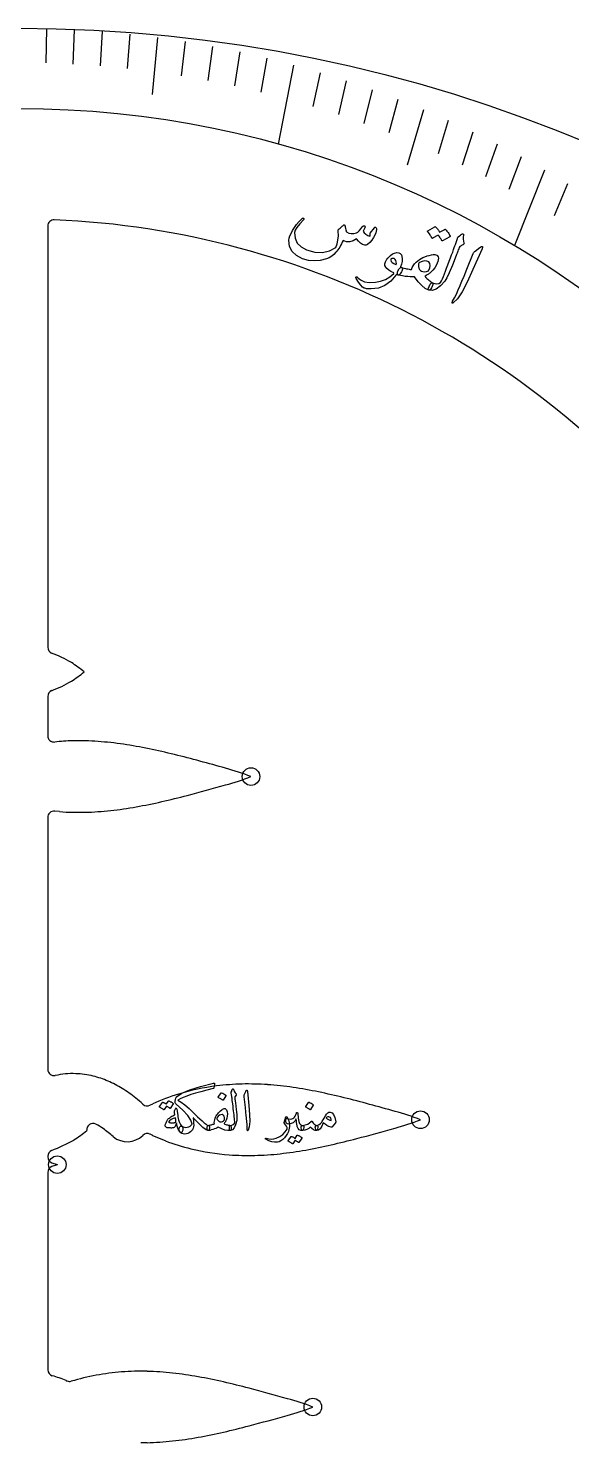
# Model space of a CAD drawing. Header units: millimetres. Extents: x -58 to 58, y -58 to 59.
# Drawn here: x 0.4 to 22.1, y 2.1 to 58.5 of the extents above; entities that cross this region are included whole.
import ezdxf

# ---------------------------------------------------------------- set-up
doc = ezdxf.new("R2010")
doc.units = ezdxf.units.MM
for name, color, linetype in [('CUT_INNER', 6, 'Continuous'), ('CUT_OUTER', 1, 'Continuous'), ('ENGRAVE', 7, 'Continuous'), ('ENGRAVE_FINE', 8, 'Continuous'), ('TEXT', 5, 'Continuous')]:
    doc.layers.add(name, color=color, linetype=linetype)

msp = doc.modelspace()

# ---------------------------------------------------------------- linework, layer by layer
at = {"layer": 'CUT_INNER'}
for points in [[(1.17, 50.615), (1.17, 33.826)], [(1.17, 31.865), (1.17, 30.298)], [(1.644, 27.274), (1.445, 27.294)], [(1.17, 27.045), (1.17, 17)], [(5.248, 15.569), (5.356, 15.623)], [(3.781, 14.317), (3.776, 14.321)], [(5.865, 14.147), (5.364, 14.354), (5.356, 14.358), (5.249, 14.413)], [(1.17, 13.538), (1.17, 13.514)], [(1.335, 13.278), (1.545, 13.203), (1.55, 13.201), (1.545, 13.198), (1.335, 13.123)], [(1.17, 12.888), (1.17, 5.026)], [(1.904, 4.593), (1.943, 4.577)], [(5.129, 2.117), (4.877, 2.117)]]:
    msp.add_lwpolyline(points, dxfattribs=at)
for centre, radius, start, end in [((1.42, 50.615), 0.25, 87.7148, 180), ((0, 16.717), 34.178, 347.8479, 87.6025), ((0, 0), 55.575, 291.4712, 58.2857), ((1.42, 33.826), 0.25, 180, 247.5212), ((-0.717, 28.28), 5.694, 60.219, 68.9891), ((-2.078, 27.031), 7.475, 51.0619, 55.9115), ((-1.434, 37.789), 6.393, 303.6779, 309.3487), ((-0.717, 37.411), 5.694, 291.0109, 299.781), ((1.42, 31.865), 0.25, 112.4788, 180), ((1.42, 30.298), 0.25, 180, 275.7685), ((2.239, 23.16), 6.935, 90.6625, 96.5727), ((2.402, 19.031), 11.066, 85.9884, 91.2573), ((2.228, 16.604), 13.499, 81.6332, 85.9755), ((1.575, 12.173), 17.977, 78.338, 81.6293), ((-0.199, 3.57), 26.762, 76.1096, 78.342), ((-4.902, -15.496), 46.399, 74.8283, 76.1237), ((-12.456, -43.607), 75.508, 74.07592, 74.87844), ((6.012, 20.394), 8.898, 68.4768, 75.3623), ((-10.216, 92.886), 67.138, 284.6226, 285.97288), ((6.009, 36.957), 8.907, 284.6344, 291.5214), ((0.903, 48.683), 21.555, 280.1386, 282.9004), ((-1.977, 61.28), 34.477, 282.8923, 284.6339), ((1.42, 27.045), 0.25, 84.2315, 180), ((2.402, 37.557), 10.311, 265.7819, 271.4412), ((2.354, 39.331), 12.086, 271.4585, 276.2966), ((1.991, 42.6), 15.375, 276.3051, 280.1387), ((1.42, 17), 0.25, 180, 280.5731), ((2.17, 13.522), 3.308, 88.0463, 102.2867), ((2.168, 13.438), 3.392, 76.1105, 88.0569), ((2.079, 13.078), 3.763, 66.6018, 76.1129), ((1.825, 12.495), 4.399, 58.2679, 66.5838), ((9.142, 6.617), 9.799, 91.2776, 97.244), ((9.167, 5.351), 11.066, 85.9884, 91.2573), ((8.993, 2.924), 13.499, 81.6332, 85.9755), ((1.308, 11.66), 5.381, 51.2046, 58.266), ((2.233, 12.713), 3.982, 46.6676, 52.084), ((8.845, 7.926), 8.452, 106.9527, 114.3867), ((9.069, 7.208), 9.204, 97.2545, 106.9814), ((8.34, -1.507), 17.977, 78.338, 81.6293), ((6.567, -10.111), 26.762, 76.1096, 78.342), ((1.864, -29.176), 46.399, 74.8283, 76.1237), ((5.135, 15.792), 0.25, 227.1583, 296.9117), ((-5.691, -57.288), 75.508, 74.07592, 74.87844), ((12.777, 6.713), 8.898, 68.4768, 75.3623), ((2.97, 14.595), 0.25, 60.7762, 187.842), ((1.865, 12.508), 2.612, 54.6578, 61.9805), ((12.774, 23.277), 8.907, 284.6344, 291.5214), ((-0.931, 19.749), 6.392, 290.6625, 299.4698), ((-1.333, 19.506), 6.395, 303.6788, 309.3496), ((0.84, 11.032), 4.409, 48.2527, 54.8897), ((4.342, 14.991), 0.877, 230.1869, 314.8003), ((5.135, 14.19), 0.25, 63.0883, 134.3458), ((8.996, 22.5), 8.92, 249.4487, 256.2926), ((4.788, 47.6), 34.477, 282.8923, 284.6339), ((-3.451, 79.205), 67.138, 284.6226, 285.97288), ((1.42, 13.538), 0.25, 112.4788, 180), ((9.09, 22.885), 9.317, 256.2939, 265.8069), ((9.167, 23.877), 10.311, 265.7819, 271.4412), ((9.119, 25.651), 12.086, 271.4585, 276.2966), ((8.756, 28.92), 15.375, 276.3051, 280.1387), ((7.668, 35.003), 21.555, 280.1386, 282.9004), ((1.42, 13.513), 0.25, 180, 250.2333), ((1.42, 12.888), 0.25, 109.7667, 180), ((0.001, 16.716), 41.782, 271.9352, 344.7303), ((1.42, 5.025), 0.25, 180, 253.8281), ((0.02, 0.052), 4.917, 67.4662, 74.3019), ((0, 16.716), 34.178, 272.3974, 339.5491), ((2.041, 4.807), 0.25, 246.7969, 285.3783), ((4.704, -3.943), 8.896, 100.3866, 106.9725), ((4.811, -4.496), 9.459, 94.2012, 100.4161), ((4.87, -5.353), 10.319, 88.5289, 94.1799), ((4.821, -7.132), 12.098, 83.6833, 88.5117), ((4.456, -10.407), 15.393, 79.85, 83.675), ((3.366, -16.497), 21.58, 77.0945, 79.8501), ((0.482, -29.104), 34.512, 75.3645, 77.1027), ((-8.793, -64.493), 71.097, 74.06344, 75.33847), ((8.477, 11.826), 8.907, 284.6344, 291.5214), ((8.48, -4.738), 8.898, 68.4768, 75.3623), ((-7.748, 67.754), 67.138, 284.6226, 285.97288), ((4.458, 17.468), 15.375, 276.3051, 280.1387), ((3.371, 23.552), 21.555, 280.1386, 282.9004), ((0.49, 36.149), 34.477, 282.8923, 284.6339), ((4.821, 14.199), 12.086, 271.4585, 276.2966)]:
    msp.add_arc(centre, radius, start, end, dxfattribs=at)
at = {"layer": 'CUT_OUTER'}
msp.add_circle((0, 0), 58.5, dxfattribs=at)
at = {"layer": 'ENGRAVE'}
for points in [[(10.973, 57.033), (10.368, 53.887)], [(20.988, 52.847), (19.794, 49.842)]]:
    msp.add_lwpolyline(points, dxfattribs=at)
for centre, radius in [((0, 16.717), 38.589), ((9.277, 28.671), 0.351), ((16.042, 14.991), 0.351), ((1.551, 13.201), 0.351), ((11.745, 3.54), 0.351)]:
    msp.add_circle(centre, radius, dxfattribs=at)
at = {"layer": 'ENGRAVE_FINE'}
for points in [[(1.114, 58.485), (1.088, 57.117)], [(2.227, 58.441), (2.175, 57.073)], [(3.338, 58.367), (3.259, 56.999)], [(4.445, 58.263), (4.341, 56.897)], [(5.549, 58.13), (5.332, 55.857)], [(6.648, 57.968), (6.492, 56.606)], [(7.741, 57.777), (7.559, 56.418)], [(8.826, 57.557), (8.618, 56.202)], [(9.904, 57.309), (9.67, 55.957)], [(12.032, 56.73), (11.747, 55.386)], [(13.081, 56.4), (12.77, 55.06)], [(14.118, 56.043), (13.781, 54.709)], [(15.142, 55.66), (14.781, 54.331)], [(16.154, 55.251), (15.509, 53.047)], [(17.151, 54.818), (16.739, 53.501)], [(18.134, 54.36), (17.697, 53.05)], [(19.102, 53.878), (18.64, 52.576)], [(20.053, 53.374), (19.566, 52.079)], [(21.905, 52.298), (21.369, 51.019)]]:
    msp.add_lwpolyline(points, dxfattribs=at)
at = {"layer": 'TEXT'}
for points in [[(14.199, 50.551), (14.211, 50.563), (14.224, 50.571), (14.236, 50.573), (14.248, 50.57), (14.262, 50.562), (14.272, 50.552), (14.278, 50.539), (14.281, 50.524), (14.283, 50.474), (14.275, 50.415), (14.257, 50.349), (14.229, 50.275), (14.171, 50.159), (14.1, 50.055), (14.018, 49.964), (13.923, 49.884), (13.895, 49.867), (13.868, 49.857), (13.841, 49.852), (13.815, 49.854), (13.73, 49.883), (13.647, 49.934), (13.566, 50.008), (13.486, 50.105), (13.352, 50.021), (13.219, 49.983), (13.086, 49.99), (12.953, 50.043), (12.92, 49.972), (12.887, 49.905), (12.853, 49.841), (12.818, 49.781), (12.782, 49.724), (12.745, 49.67), (12.707, 49.618), (12.668, 49.569), (12.589, 49.483), (12.498, 49.411), (12.397, 49.352), (12.285, 49.305), (12.041, 49.244), (11.802, 49.225), (11.567, 49.248), (11.335, 49.313), (11.091, 49.437), (10.919, 49.601), (10.819, 49.805), (10.792, 50.05), (10.804, 50.131), (10.831, 50.223), (10.874, 50.325), (10.933, 50.438), (11.008, 50.557), (11.098, 50.678), (11.204, 50.799), (11.325, 50.921), (11.334, 50.928), (11.344, 50.932), (11.354, 50.933), (11.364, 50.931), (11.373, 50.927), (11.381, 50.922), (11.387, 50.915), (11.391, 50.907), (11.392, 50.897), (11.39, 50.887), (11.385, 50.878), (11.378, 50.869), (11.22, 50.705), (11.108, 50.565), (11.04, 50.449), (11.017, 50.356), (11.037, 50.128), (11.124, 49.938), (11.277, 49.785), (11.497, 49.67), (11.827, 49.576), (12.131, 49.561), (12.409, 49.625), (12.664, 49.768), (12.716, 49.906), (12.749, 50.06), (12.764, 50.23), (12.758, 50.417), (12.756, 50.436), (12.757, 50.452), (12.762, 50.466), (12.769, 50.475), (12.802, 50.507), (12.834, 50.536), (12.863, 50.563), (12.891, 50.589), (12.917, 50.611), (12.941, 50.631), (12.963, 50.648), (12.982, 50.662), (12.993, 50.667), (13.001, 50.668), (13.009, 50.663), (13.015, 50.654), (13.017, 50.647), (13.021, 50.638), (13.025, 50.625), (13.029, 50.609), (13.034, 50.589), (13.039, 50.567), (13.044, 50.542), (13.049, 50.514), (13.059, 50.46), (13.069, 50.42), (13.08, 50.393), (13.091, 50.38), (13.178, 50.337), (13.273, 50.317), (13.377, 50.32), (13.491, 50.344), (13.539, 50.371), (13.598, 50.424), (13.666, 50.503), (13.745, 50.607), (13.752, 50.617), (13.762, 50.624), (13.773, 50.628), (13.786, 50.63), (13.798, 50.63), (13.808, 50.627), (13.817, 50.622), (13.824, 50.614), (13.829, 50.588), (13.818, 50.546), (13.79, 50.488), (13.747, 50.415), (13.799, 50.345), (13.862, 50.287), (13.935, 50.241), (14.019, 50.208), (14.028, 50.233), (14.033, 50.254), (14.034, 50.272), (14.031, 50.286), (14.027, 50.3), (14.026, 50.312), (14.029, 50.323), (14.035, 50.332)], [(17.012, 50.485), (17.018, 50.487), (17.026, 50.486), (17.034, 50.483), (17.043, 50.478), (17.071, 50.449), (17.097, 50.419), (17.121, 50.388), (17.144, 50.356), (17.165, 50.324), (17.184, 50.29), (17.202, 50.255), (17.218, 50.219), (17.22, 50.21), (17.219, 50.201), (17.214, 50.194), (17.206, 50.188), (16.916, 50.023), (16.91, 50.022), (16.903, 50.025), (16.896, 50.032), (16.888, 50.045), (16.884, 50.054), (16.876, 50.069), (16.865, 50.088), (16.849, 50.112), (16.831, 50.14), (16.808, 50.174), (16.782, 50.213), (16.752, 50.258), (16.525, 50.128), (16.516, 50.125), (16.508, 50.127), (16.5, 50.135), (16.493, 50.148), (16.486, 50.159), (16.476, 50.176), (16.462, 50.2), (16.444, 50.229), (16.421, 50.265), (16.394, 50.307), (16.361, 50.356), (16.324, 50.41), (16.321, 50.418), (16.321, 50.424), (16.324, 50.429), (16.33, 50.432), (16.617, 50.591), (16.623, 50.593), (16.631, 50.593), (16.639, 50.59), (16.648, 50.584), (16.672, 50.561), (16.695, 50.537), (16.716, 50.511), (16.736, 50.485), (16.755, 50.458), (16.771, 50.43), (16.787, 50.402), (16.801, 50.373)], [(17.546, 50.182), (17.597, 50.223), (17.637, 50.255), (17.666, 50.28), (17.685, 50.296), (17.697, 50.306), (17.71, 50.311), (17.722, 50.311), (17.734, 50.307), (17.746, 50.298), (17.753, 50.287), (17.756, 50.272), (17.755, 50.255), (17.746, 50.17), (17.747, 50.089), (17.756, 50.012), (17.775, 49.94), (17.779, 49.917), (17.773, 49.898), (17.758, 49.881), (17.732, 49.867), (17.604, 49.806), (17.585, 49.758), (17.566, 49.711), (17.548, 49.665), (17.531, 49.62), (17.513, 49.575), (17.497, 49.531), (17.48, 49.489), (17.464, 49.447), (17.315, 49.058), (17.191, 48.758), (17.09, 48.548), (17.015, 48.426), (16.832, 48.231), (16.664, 48.104), (16.509, 48.046), (16.367, 48.057), (16.364, 48.059), (16.361, 48.061), (16.357, 48.062), (16.354, 48.064), (16.345, 48.092), (16.354, 48.141), (16.383, 48.209), (16.431, 48.298), (16.451, 48.329), (16.473, 48.349), (16.496, 48.356), (16.52, 48.351), (16.611, 48.325), (16.695, 48.319), (16.772, 48.333), (16.843, 48.368), (16.877, 48.438), (16.913, 48.517), (16.952, 48.608), (16.993, 48.709), (17.037, 48.82), (17.084, 48.941), (17.134, 49.071), (17.186, 49.211), (17.237, 49.348), (17.284, 49.471), (17.324, 49.581), (17.359, 49.677), (17.388, 49.759), (17.413, 49.828), (17.433, 49.881), (17.448, 49.921), (17.512, 50.125), (17.52, 50.144), (17.529, 50.159), (17.537, 50.172), (17.546, 50.182)], [(18.405, 49.759), (18.471, 49.8), (18.509, 49.807), (18.518, 49.778), (18.5, 49.714), (18.135, 48.886), (17.907, 48.379), (17.7, 47.988), (17.513, 47.714), (17.348, 47.555), (17.328, 47.545), (17.314, 47.542), (17.306, 47.545), (17.302, 47.555), (17.302, 47.568), (17.305, 47.582), (17.311, 47.599), (17.32, 47.617), (17.398, 47.756), (17.474, 47.907), (17.549, 48.07), (17.622, 48.245), (17.641, 48.291), (17.693, 48.414), (17.778, 48.615), (17.894, 48.894), (18.144, 49.517), (18.159, 49.549), (18.177, 49.577), (18.196, 49.6), (18.218, 49.619)], [(15.063, 48.66), (14.858, 48.422), (14.624, 48.251), (14.361, 48.147), (14.069, 48.108), (14.031, 48.108), (13.994, 48.109), (13.957, 48.112), (13.922, 48.115), (13.889, 48.12), (13.857, 48.127), (13.826, 48.135), (13.797, 48.145), (13.733, 48.185), (13.658, 48.263), (13.571, 48.377), (13.473, 48.529), (13.464, 48.548), (13.46, 48.565), (13.463, 48.579), (13.472, 48.589), (13.483, 48.595), (13.495, 48.595), (13.508, 48.589), (13.52, 48.577), (13.643, 48.467), (13.803, 48.398), (14.002, 48.368), (14.241, 48.378), (14.451, 48.418), (14.643, 48.489), (14.818, 48.592), (14.975, 48.726), (14.977, 48.732), (14.977, 48.738), (14.976, 48.743), (14.973, 48.747), (14.863, 48.806), (14.773, 48.864), (14.703, 48.92), (14.652, 48.976), (14.622, 49.039), (14.618, 49.111), (14.638, 49.19), (14.684, 49.276), (14.692, 49.287), (14.699, 49.298), (14.708, 49.309), (14.716, 49.32), (14.726, 49.332), (14.736, 49.343), (14.746, 49.355), (14.758, 49.368), (14.841, 49.446), (14.924, 49.504), (15.009, 49.541), (15.095, 49.558), (15.173, 49.553), (15.233, 49.525), (15.276, 49.473), (15.301, 49.398), (15.31, 49.305), (15.303, 49.206), (15.28, 49.1), (15.241, 48.987), (15.248, 48.984), (15.254, 48.981), (15.261, 48.979), (15.267, 48.977), (15.273, 48.975), (15.279, 48.972), (15.286, 48.97), (15.292, 48.967), (15.312, 48.951), (15.323, 48.929), (15.324, 48.899), (15.315, 48.862), (15.301, 48.824), (15.282, 48.787), (15.26, 48.752), (15.234, 48.717), (15.208, 48.689), (15.185, 48.67), (15.165, 48.662), (15.149, 48.664), (15.087, 48.693), (15.084, 48.688), (15.079, 48.68), (15.072, 48.671), (15.063, 48.66)], [(15.08, 49.107), (15.074, 49.184), (15.056, 49.245), (15.026, 49.289), (14.984, 49.318), (14.954, 49.323), (14.925, 49.322), (14.897, 49.317), (14.87, 49.305), (14.859, 49.297), (14.853, 49.286), (14.852, 49.272), (14.855, 49.255), (14.876, 49.209), (14.916, 49.166), (14.975, 49.125), (15.055, 49.086), (15.064, 49.084), (15.071, 49.087), (15.076, 49.094), (15.08, 49.107)], [(16.696, 49.457), (16.701, 49.455), (16.705, 49.452), (16.709, 49.45), (16.712, 49.447), (16.715, 49.444), (16.717, 49.441), (16.72, 49.438), (16.723, 49.435), (16.744, 49.387), (16.753, 49.332), (16.749, 49.27), (16.733, 49.202), (16.683, 49.073), (16.616, 48.957), (16.534, 48.854), (16.437, 48.763), (16.412, 48.743), (16.385, 48.723), (16.359, 48.704), (16.331, 48.685), (16.302, 48.666), (16.273, 48.648), (16.243, 48.631), (16.212, 48.613), (16.253, 48.571), (16.293, 48.531), (16.333, 48.494), (16.371, 48.459), (16.409, 48.428), (16.447, 48.399), (16.484, 48.374), (16.52, 48.351), (16.532, 48.338), (16.535, 48.317), (16.53, 48.287), (16.516, 48.249), (16.474, 48.157), (16.435, 48.094), (16.399, 48.061), (16.367, 48.057), (16.23, 48.13), (16.09, 48.242), (15.947, 48.394), (15.799, 48.586), (15.718, 48.587), (15.629, 48.592), (15.533, 48.6), (15.428, 48.612), (15.325, 48.626), (15.244, 48.639), (15.184, 48.653), (15.146, 48.666), (15.129, 48.679), (15.12, 48.7), (15.117, 48.729), (15.121, 48.767), (15.126, 48.787), (15.132, 48.806), (15.139, 48.825), (15.148, 48.844), (15.158, 48.861), (15.168, 48.879), (15.179, 48.896), (15.191, 48.913), (15.216, 48.942), (15.241, 48.96), (15.265, 48.968), (15.287, 48.965), (15.339, 48.951), (15.389, 48.938), (15.438, 48.927), (15.487, 48.917), (15.534, 48.907), (15.582, 48.899), (15.63, 48.891), (15.678, 48.884), (15.707, 48.961), (15.75, 49.036), (15.804, 49.108), (15.87, 49.178), (15.932, 49.231), (15.997, 49.279), (16.067, 49.323), (16.14, 49.362), (16.218, 49.396), (16.3, 49.425), (16.387, 49.449), (16.479, 49.468), (16.547, 49.477), (16.606, 49.478), (16.656, 49.471), (16.696, 49.457)], [(16.37, 49.185), (16.29, 49.22), (16.201, 49.228), (16.104, 49.208), (15.998, 49.161), (15.973, 49.14), (15.959, 49.106), (15.956, 49.059), (15.962, 48.998), (15.98, 48.935), (16.005, 48.884), (16.039, 48.844), (16.081, 48.816), (16.134, 48.799), (16.198, 48.797), (16.274, 48.809), (16.362, 48.834), (16.413, 48.947), (16.431, 49.043), (16.417, 49.122), (16.37, 49.185)], [(7.792, 16.457), (7.798, 16.456), (7.804, 16.455), (7.809, 16.453), (7.813, 16.45), (7.817, 16.444), (7.82, 16.436), (7.821, 16.427), (7.82, 16.415), (7.794, 16.254), (7.792, 16.247), (7.788, 16.241), (7.781, 16.236), (7.773, 16.233), (7.516, 16.171), (7.281, 16.11), (7.07, 16.051), (6.882, 15.993), (6.717, 15.937), (6.575, 15.882), (6.458, 15.828), (6.363, 15.776), (6.494, 15.696), (6.643, 15.582), (6.809, 15.436), (6.992, 15.257), (7.068, 15.182), (7.15, 15.105), (7.236, 15.025), (7.328, 14.942), (7.414, 14.868), (7.483, 14.815), (7.535, 14.781), (7.57, 14.767), (7.606, 14.752), (7.624, 14.718), (7.623, 14.668), (7.603, 14.6), (7.595, 14.581), (7.587, 14.568), (7.579, 14.56), (7.57, 14.557), (7.484, 14.589), (7.359, 14.682), (7.194, 14.838), (6.99, 15.056), (6.978, 15.063), (6.97, 15.065), (6.965, 15.062), (6.964, 15.054), (6.98, 14.945), (6.989, 14.85), (6.992, 14.77), (6.988, 14.704), (6.975, 14.662), (6.959, 14.623), (6.939, 14.588), (6.915, 14.557), (6.867, 14.509), (6.815, 14.472), (6.759, 14.445), (6.699, 14.429), (6.632, 14.423), (6.572, 14.428), (6.521, 14.446), (6.477, 14.476), (6.432, 14.524), (6.406, 14.571), (6.398, 14.616), (6.41, 14.66), (6.437, 14.706), (6.466, 14.733), (6.495, 14.741), (6.526, 14.73), (6.573, 14.706), (6.623, 14.692), (6.677, 14.688), (6.736, 14.695), (6.794, 14.711), (6.846, 14.737), (6.893, 14.772), (6.934, 14.816), (6.883, 14.977), (6.758, 15.164), (6.559, 15.377), (6.286, 15.616), (6.266, 15.638), (6.253, 15.664), (6.248, 15.695), (6.251, 15.73), (6.264, 15.799), (6.277, 15.851), (6.29, 15.887), (6.303, 15.907), (6.517, 16.045), (6.835, 16.183), (7.258, 16.319), (7.785, 16.455), (7.786, 16.455), (7.787, 16.455), (7.788, 16.455), (7.788, 16.456), (7.789, 16.456), (7.79, 16.457), (7.791, 16.457), (7.792, 16.457)], [(8.088, 16.061), (8.091, 16.064), (8.095, 16.065), (8.1, 16.066), (8.106, 16.065), (8.152, 16.047), (8.194, 16.025), (8.234, 15.998), (8.272, 15.967), (8.275, 15.963), (8.277, 15.958), (8.277, 15.954), (8.274, 15.949), (8.165, 15.772), (8.161, 15.768), (8.155, 15.767), (8.149, 15.769), (8.141, 15.774), (8.135, 15.779), (8.124, 15.786), (8.11, 15.795), (8.092, 15.807), (8.07, 15.821), (8.044, 15.837), (8.013, 15.856), (7.978, 15.877), (7.973, 15.88), (7.971, 15.884), (7.971, 15.887), (7.973, 15.891)], [(8.491, 16.096), (8.507, 16.134), (8.519, 16.164), (8.528, 16.186), (8.533, 16.201), (8.537, 16.21), (8.542, 16.216), (8.549, 16.22), (8.556, 16.221), (8.565, 16.22), (8.572, 16.216), (8.578, 16.208), (8.582, 16.198), (8.601, 16.148), (8.624, 16.103), (8.651, 16.063), (8.682, 16.028), (8.691, 16.017), (8.693, 16.004), (8.689, 15.99), (8.68, 15.975), (8.628, 15.902), (8.632, 15.87), (8.635, 15.838), (8.639, 15.807), (8.642, 15.776), (8.646, 15.746), (8.649, 15.717), (8.653, 15.688), (8.656, 15.66), (8.689, 15.398), (8.708, 15.194), (8.715, 15.046), (8.71, 14.956), (8.666, 14.792), (8.609, 14.671), (8.538, 14.593), (8.454, 14.557), (8.451, 14.557), (8.449, 14.557), (8.447, 14.557), (8.444, 14.557), (8.431, 14.571), (8.422, 14.601), (8.418, 14.648), (8.419, 14.711), (8.421, 14.735), (8.427, 14.752), (8.438, 14.763), (8.454, 14.767), (8.513, 14.779), (8.562, 14.8), (8.601, 14.832), (8.631, 14.872), (8.629, 14.921), (8.625, 14.976), (8.62, 15.039), (8.613, 15.107), (8.605, 15.183), (8.595, 15.264), (8.585, 15.352), (8.572, 15.445), (8.561, 15.537), (8.551, 15.62), (8.541, 15.694), (8.533, 15.758), (8.525, 15.812), (8.52, 15.858), (8.515, 15.894), (8.512, 15.921), (8.489, 16.054), (8.488, 16.067), (8.488, 16.078), (8.489, 16.088), (8.491, 16.096)], [(9.069, 16.119), (9.091, 16.162), (9.109, 16.177), (9.123, 16.164), (9.132, 16.124), (9.185, 15.553), (9.217, 15.202), (9.225, 14.922), (9.207, 14.713), (9.164, 14.574), (9.157, 14.562), (9.15, 14.556), (9.144, 14.556), (9.139, 14.56), (9.135, 14.567), (9.132, 14.576), (9.13, 14.586), (9.13, 14.6), (9.13, 14.7), (9.125, 14.807), (9.116, 14.921), (9.101, 15.04), (9.098, 15.071), (9.089, 15.155), (9.074, 15.293), (9.053, 15.483), (9.001, 15.905), (9, 15.927), (9.001, 15.948), (9.005, 15.967), (9.011, 15.984)], [(5.983, 15.735), (5.986, 15.737), (5.99, 15.739), (5.995, 15.74), (6.002, 15.739), (6.025, 15.73), (6.047, 15.721), (6.069, 15.711), (6.089, 15.7), (6.109, 15.687), (6.129, 15.674), (6.149, 15.659), (6.167, 15.644), (6.171, 15.639), (6.173, 15.634), (6.172, 15.628), (6.17, 15.623), (6.058, 15.445), (6.055, 15.443), (6.05, 15.443), (6.044, 15.445), (6.037, 15.45), (6.032, 15.454), (6.023, 15.46), (6.012, 15.468), (5.997, 15.477), (5.979, 15.488), (5.958, 15.501), (5.933, 15.515), (5.904, 15.532), (5.815, 15.394), (5.811, 15.39), (5.806, 15.389), (5.8, 15.391), (5.792, 15.396), (5.786, 15.401), (5.775, 15.408), (5.761, 15.418), (5.743, 15.429), (5.721, 15.443), (5.695, 15.459), (5.664, 15.478), (5.629, 15.499), (5.625, 15.503), (5.624, 15.506), (5.624, 15.51), (5.627, 15.513), (5.741, 15.683), (5.744, 15.686), (5.748, 15.688), (5.753, 15.688), (5.76, 15.688), (5.779, 15.681), (5.798, 15.674), (5.816, 15.666), (5.834, 15.656), (5.851, 15.646), (5.868, 15.635), (5.884, 15.623), (5.899, 15.611)], [(6.529, 14.728), (6.549, 14.704), (6.561, 14.672), (6.562, 14.631), (6.554, 14.581), (6.537, 14.524), (6.519, 14.488), (6.5, 14.472), (6.48, 14.476), (6.422, 14.531), (6.373, 14.616), (6.332, 14.731), (6.3, 14.874), (6.275, 14.79), (6.247, 14.728), (6.218, 14.687), (6.186, 14.669), (6.169, 14.666), (6.151, 14.664), (6.131, 14.663), (6.11, 14.662), (6.088, 14.662), (6.065, 14.663), (6.041, 14.664), (6.016, 14.665), (5.972, 14.669), (5.937, 14.675), (5.911, 14.682), (5.895, 14.69), (5.872, 14.716), (5.859, 14.741), (5.854, 14.766), (5.857, 14.791), (5.89, 14.872), (5.919, 14.936), (5.944, 14.982), (5.965, 15.01), (5.992, 15.036), (6.021, 15.061), (6.052, 15.085), (6.085, 15.107), (6.119, 15.129), (6.155, 15.15), (6.194, 15.17), (6.235, 15.189), (6.223, 15.28), (6.221, 15.299), (6.221, 15.316), (6.223, 15.33), (6.228, 15.343), (6.277, 15.448), (6.287, 15.461), (6.297, 15.46), (6.306, 15.446), (6.314, 15.418), (6.328, 15.328), (6.341, 15.246), (6.354, 15.171), (6.365, 15.104), (6.377, 15.044), (6.389, 14.992), (6.4, 14.948), (6.412, 14.912), (6.437, 14.851), (6.465, 14.8), (6.495, 14.759), (6.529, 14.728)], [(8.232, 15.441), (8.236, 15.441), (8.239, 15.441), (8.241, 15.44), (8.244, 15.44), (8.246, 15.439), (8.248, 15.438), (8.251, 15.437), (8.253, 15.436), (8.279, 15.415), (8.299, 15.387), (8.315, 15.351), (8.325, 15.308), (8.334, 15.221), (8.331, 15.136), (8.315, 15.054), (8.286, 14.975), (8.277, 14.956), (8.268, 14.937), (8.259, 14.919), (8.248, 14.9), (8.238, 14.882), (8.226, 14.863), (8.214, 14.844), (8.202, 14.825), (8.238, 14.813), (8.272, 14.803), (8.305, 14.793), (8.337, 14.785), (8.368, 14.778), (8.398, 14.773), (8.426, 14.769), (8.454, 14.767), (8.464, 14.764), (8.472, 14.753), (8.478, 14.735), (8.482, 14.709), (8.485, 14.645), (8.482, 14.598), (8.471, 14.569), (8.454, 14.557), (8.354, 14.558), (8.24, 14.581), (8.114, 14.626), (7.973, 14.693), (7.926, 14.671), (7.874, 14.648), (7.816, 14.626), (7.752, 14.604), (7.689, 14.584), (7.637, 14.569), (7.599, 14.56), (7.573, 14.557), (7.56, 14.561), (7.548, 14.57), (7.539, 14.586), (7.531, 14.609), (7.528, 14.622), (7.526, 14.634), (7.525, 14.647), (7.525, 14.66), (7.526, 14.673), (7.527, 14.686), (7.529, 14.698), (7.531, 14.711), (7.538, 14.735), (7.547, 14.752), (7.559, 14.763), (7.573, 14.767), (7.606, 14.773), (7.638, 14.78), (7.67, 14.787), (7.701, 14.794), (7.731, 14.802), (7.761, 14.81), (7.79, 14.819), (7.82, 14.828), (7.815, 14.88), (7.819, 14.934), (7.829, 14.991), (7.848, 15.049), (7.868, 15.096), (7.892, 15.142), (7.919, 15.186), (7.949, 15.229), (7.983, 15.27), (8.021, 15.31), (8.063, 15.348), (8.109, 15.385), (8.144, 15.409), (8.177, 15.427), (8.206, 15.437), (8.232, 15.441)], [(11.117, 15.278), (11.128, 15.274), (11.136, 15.266), (11.141, 15.255), (11.143, 15.24), (11.145, 15.23), (11.146, 15.216), (11.149, 15.198), (11.151, 15.176), (11.154, 15.151), (11.158, 15.121), (11.162, 15.088), (11.166, 15.052), (11.176, 14.982), (11.187, 14.923), (11.201, 14.877), (11.218, 14.842), (11.238, 14.815), (11.262, 14.793), (11.292, 14.777), (11.327, 14.767), (11.36, 14.757), (11.38, 14.738), (11.389, 14.712), (11.386, 14.679), (11.371, 14.626), (11.357, 14.588), (11.344, 14.565), (11.329, 14.557), (11.261, 14.566), (11.205, 14.592), (11.162, 14.636), (11.131, 14.697), (11.126, 14.717), (11.12, 14.737), (11.115, 14.759), (11.109, 14.782), (11.104, 14.807), (11.1, 14.833), (11.097, 14.861), (11.094, 14.891), (11.092, 14.919), (11.09, 14.945), (11.088, 14.967), (11.086, 14.986), (11.085, 15.002), (11.083, 15.014), (11.083, 15.022), (11.082, 15.026), (11.082, 15.028), (11.082, 15.029), (11.081, 15.03), (11.08, 15.03), (11.079, 15.028), (11.077, 15.026), (11.075, 15.023), (11.073, 15.019), (11.026, 14.935), (10.962, 14.874), (10.88, 14.836), (10.782, 14.821), (10.74, 14.826), (10.707, 14.842), (10.684, 14.871), (10.67, 14.912), (10.666, 14.949), (10.666, 14.98), (10.673, 15.006), (10.684, 15.026), (10.698, 15.04), (10.712, 15.047), (10.726, 15.048), (10.74, 15.042), (10.752, 15.034), (10.763, 15.028), (10.772, 15.025), (10.78, 15.024), (10.847, 15.021), (10.905, 15.028), (10.953, 15.045), (10.992, 15.07), (11.014, 15.095), (11.038, 15.134), (11.062, 15.188), (11.087, 15.257), (11.092, 15.268), (11.098, 15.275), (11.107, 15.278), (11.117, 15.278)], [(11.574, 15.683), (11.577, 15.686), (11.581, 15.688), (11.586, 15.688), (11.593, 15.688), (11.638, 15.669), (11.681, 15.647), (11.721, 15.62), (11.758, 15.59), (11.762, 15.585), (11.764, 15.581), (11.763, 15.576), (11.761, 15.571), (11.651, 15.394), (11.647, 15.39), (11.642, 15.389), (11.635, 15.391), (11.628, 15.396), (11.621, 15.401), (11.611, 15.408), (11.597, 15.418), (11.579, 15.429), (11.557, 15.443), (11.53, 15.459), (11.5, 15.478), (11.465, 15.499), (11.46, 15.503), (11.458, 15.506), (11.458, 15.51), (11.46, 15.513)], [(12.439, 15.299), (12.512, 15.273), (12.572, 15.2), (12.62, 15.079), (12.656, 14.912), (12.657, 14.9), (12.656, 14.889), (12.653, 14.88), (12.649, 14.872), (12.521, 14.711), (12.512, 14.702), (12.501, 14.696), (12.489, 14.693), (12.476, 14.695), (12.389, 14.725), (12.307, 14.763), (12.231, 14.809), (12.159, 14.863), (12.102, 14.729), (12.039, 14.634), (11.97, 14.577), (11.896, 14.557), (11.888, 14.561), (11.879, 14.57), (11.87, 14.585), (11.861, 14.607), (11.847, 14.659), (11.842, 14.702), (11.846, 14.734), (11.859, 14.756), (11.866, 14.761), (11.875, 14.764), (11.885, 14.767), (11.896, 14.767), (11.949, 14.776), (12.001, 14.801), (12.051, 14.842), (12.101, 14.898), (12.123, 14.93), (12.155, 14.984), (12.198, 15.059), (12.252, 15.154), (12.295, 15.217), (12.34, 15.262), (12.388, 15.29), (12.439, 15.299)], [(6.261, 15.07), (6.166, 15.037), (6.09, 14.997), (6.032, 14.95), (5.992, 14.898), (6.01, 14.886), (6.033, 14.877), (6.06, 14.87), (6.093, 14.865), (6.112, 14.864), (6.13, 14.864), (6.149, 14.865), (6.168, 14.866), (6.188, 14.869), (6.207, 14.872), (6.227, 14.877), (6.247, 14.884), (6.269, 14.899), (6.282, 14.925), (6.283, 14.962), (6.274, 15.01), (6.268, 15.032), (6.264, 15.049), (6.261, 15.062), (6.261, 15.07)], [(8.127, 15.194), (8.073, 15.191), (8.021, 15.17), (7.971, 15.131), (7.925, 15.075), (7.917, 15.056), (7.918, 15.033), (7.929, 15.005), (7.95, 14.972), (7.978, 14.942), (8.007, 14.92), (8.037, 14.907), (8.069, 14.902), (8.104, 14.908), (8.141, 14.925), (8.181, 14.954), (8.223, 14.993), (8.22, 15.071), (8.203, 15.131), (8.172, 15.172), (8.127, 15.194)], [(9.873, 14.213), (9.866, 14.217), (9.86, 14.223), (9.856, 14.228), (9.854, 14.234), (9.854, 14.238), (9.855, 14.243), (9.857, 14.248), (9.861, 14.252), (9.865, 14.255), (9.871, 14.256), (9.877, 14.256), (9.885, 14.255), (9.993, 14.23), (10.096, 14.223), (10.193, 14.231), (10.283, 14.257), (10.423, 14.324), (10.542, 14.407), (10.641, 14.505), (10.719, 14.618), (10.72, 14.62), (10.721, 14.622), (10.722, 14.624), (10.722, 14.625), (10.723, 14.626), (10.723, 14.627), (10.723, 14.629), (10.724, 14.63), (10.716, 14.677), (10.694, 14.731), (10.657, 14.793), (10.605, 14.863), (10.603, 14.867), (10.602, 14.871), (10.602, 14.874), (10.602, 14.877), (10.67, 15.114), (10.677, 15.123), (10.69, 15.117), (10.709, 15.097), (10.733, 15.061), (10.762, 15.007), (10.786, 14.947), (10.803, 14.882), (10.815, 14.812), (10.817, 14.772), (10.814, 14.722), (10.806, 14.662), (10.793, 14.592), (10.771, 14.518), (10.733, 14.44), (10.681, 14.359), (10.614, 14.275), (10.542, 14.201), (10.471, 14.146), (10.403, 14.11), (10.337, 14.094), (10.22, 14.092), (10.103, 14.111), (9.988, 14.151), (9.873, 14.213)], [(11.896, 14.767), (11.914, 14.761), (11.928, 14.755), (11.937, 14.748), (11.94, 14.742), (11.942, 14.731), (11.943, 14.718), (11.942, 14.703), (11.94, 14.686), (11.931, 14.63), (11.921, 14.59), (11.909, 14.566), (11.896, 14.557), (11.833, 14.566), (11.77, 14.593), (11.707, 14.637), (11.644, 14.7), (11.584, 14.643), (11.511, 14.6), (11.426, 14.572), (11.327, 14.557), (11.317, 14.56), (11.308, 14.566), (11.301, 14.577), (11.297, 14.592), (11.278, 14.69), (11.276, 14.701), (11.277, 14.713), (11.281, 14.726), (11.288, 14.739), (11.295, 14.75), (11.305, 14.758), (11.315, 14.764), (11.327, 14.767), (11.445, 14.785), (11.542, 14.816), (11.617, 14.862), (11.672, 14.921), (11.678, 14.929), (11.686, 14.935), (11.695, 14.939), (11.705, 14.94), (11.714, 14.938), (11.72, 14.934), (11.724, 14.928), (11.726, 14.919), (11.726, 14.91), (11.727, 14.902), (11.728, 14.896), (11.73, 14.891), (11.77, 14.844), (11.81, 14.807), (11.852, 14.782), (11.896, 14.767)], [(12.271, 15.07), (12.315, 15.034), (12.364, 15.004), (12.42, 14.98), (12.481, 14.963), (12.477, 15.009), (12.465, 15.046), (12.444, 15.075), (12.413, 15.096), (12.378, 15.107), (12.343, 15.106), (12.307, 15.094), (12.271, 15.07)], [(11.117, 14.373), (11.12, 14.376), (11.124, 14.378), (11.13, 14.379), (11.136, 14.378), (11.159, 14.37), (11.181, 14.36), (11.203, 14.35), (11.223, 14.338), (11.244, 14.326), (11.263, 14.313), (11.283, 14.298), (11.302, 14.283), (11.305, 14.278), (11.307, 14.273), (11.306, 14.267), (11.304, 14.261), (11.192, 14.084), (11.189, 14.082), (11.184, 14.082), (11.178, 14.084), (11.171, 14.089), (11.166, 14.093), (11.158, 14.099), (11.146, 14.107), (11.131, 14.116), (11.113, 14.127), (11.092, 14.139), (11.067, 14.154), (11.038, 14.171), (10.95, 14.033), (10.946, 14.029), (10.94, 14.028), (10.934, 14.03), (10.926, 14.036), (10.92, 14.04), (10.909, 14.047), (10.895, 14.056), (10.877, 14.068), (10.855, 14.082), (10.829, 14.098), (10.798, 14.117), (10.763, 14.138), (10.76, 14.142), (10.758, 14.145), (10.758, 14.149), (10.761, 14.152), (10.875, 14.322), (10.878, 14.325), (10.882, 14.327), (10.887, 14.327), (10.894, 14.327), (10.913, 14.32), (10.932, 14.313), (10.95, 14.305), (10.968, 14.295), (10.986, 14.285), (11.002, 14.274), (11.018, 14.262), (11.034, 14.25)]]:
    msp.add_lwpolyline(points, close=True, dxfattribs=at)

doc.saveas('drawing.dxf')
